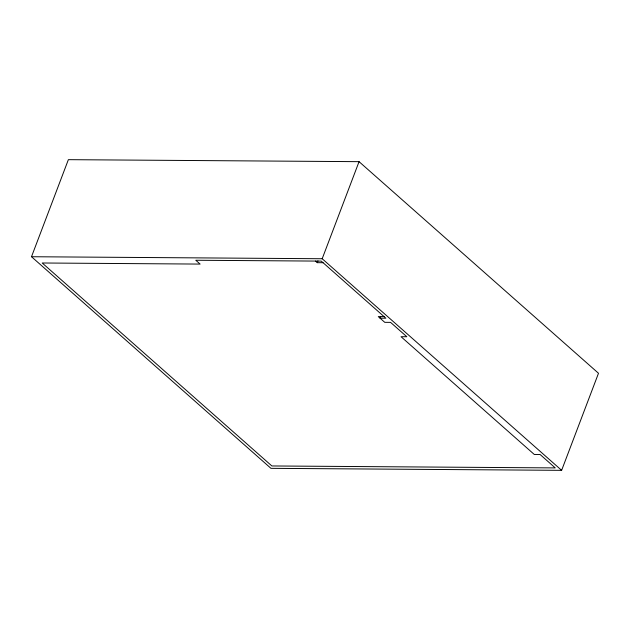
<?xml version="1.0" encoding="UTF-8"?>
<svg xmlns="http://www.w3.org/2000/svg" width="630" height="630" viewBox="0 0 630 630"><rect width="100%" height="100%" fill="white"/><g stroke="black" fill="none" stroke-linecap="round" stroke-linejoin="round"><path stroke-width="0.94" d="M31.5 256.733L68.371 159.666L359.061 161.666L598.5 373.267L561.629 470.334L270.939 468.334L31.5 256.733L322.19 258.741L561.629 470.334M323.064 262.71L317.252 262.671L317.953 260.844M322.19 258.741L359.061 161.666M380.67 316.599L380.071 318.182L385.883 318.221L321.261 261.119L195.78 260.253L200.112 264.08L42.202 262.993L271.861 465.956L555.258 467.909L540.091 454.498L534.279 454.458L401.019 336.696L406.83 336.735L390.576 322.371L384.765 322.332L378.26 316.591L384.079 316.63M315.449 261.08L317.252 262.671"/></g></svg>
